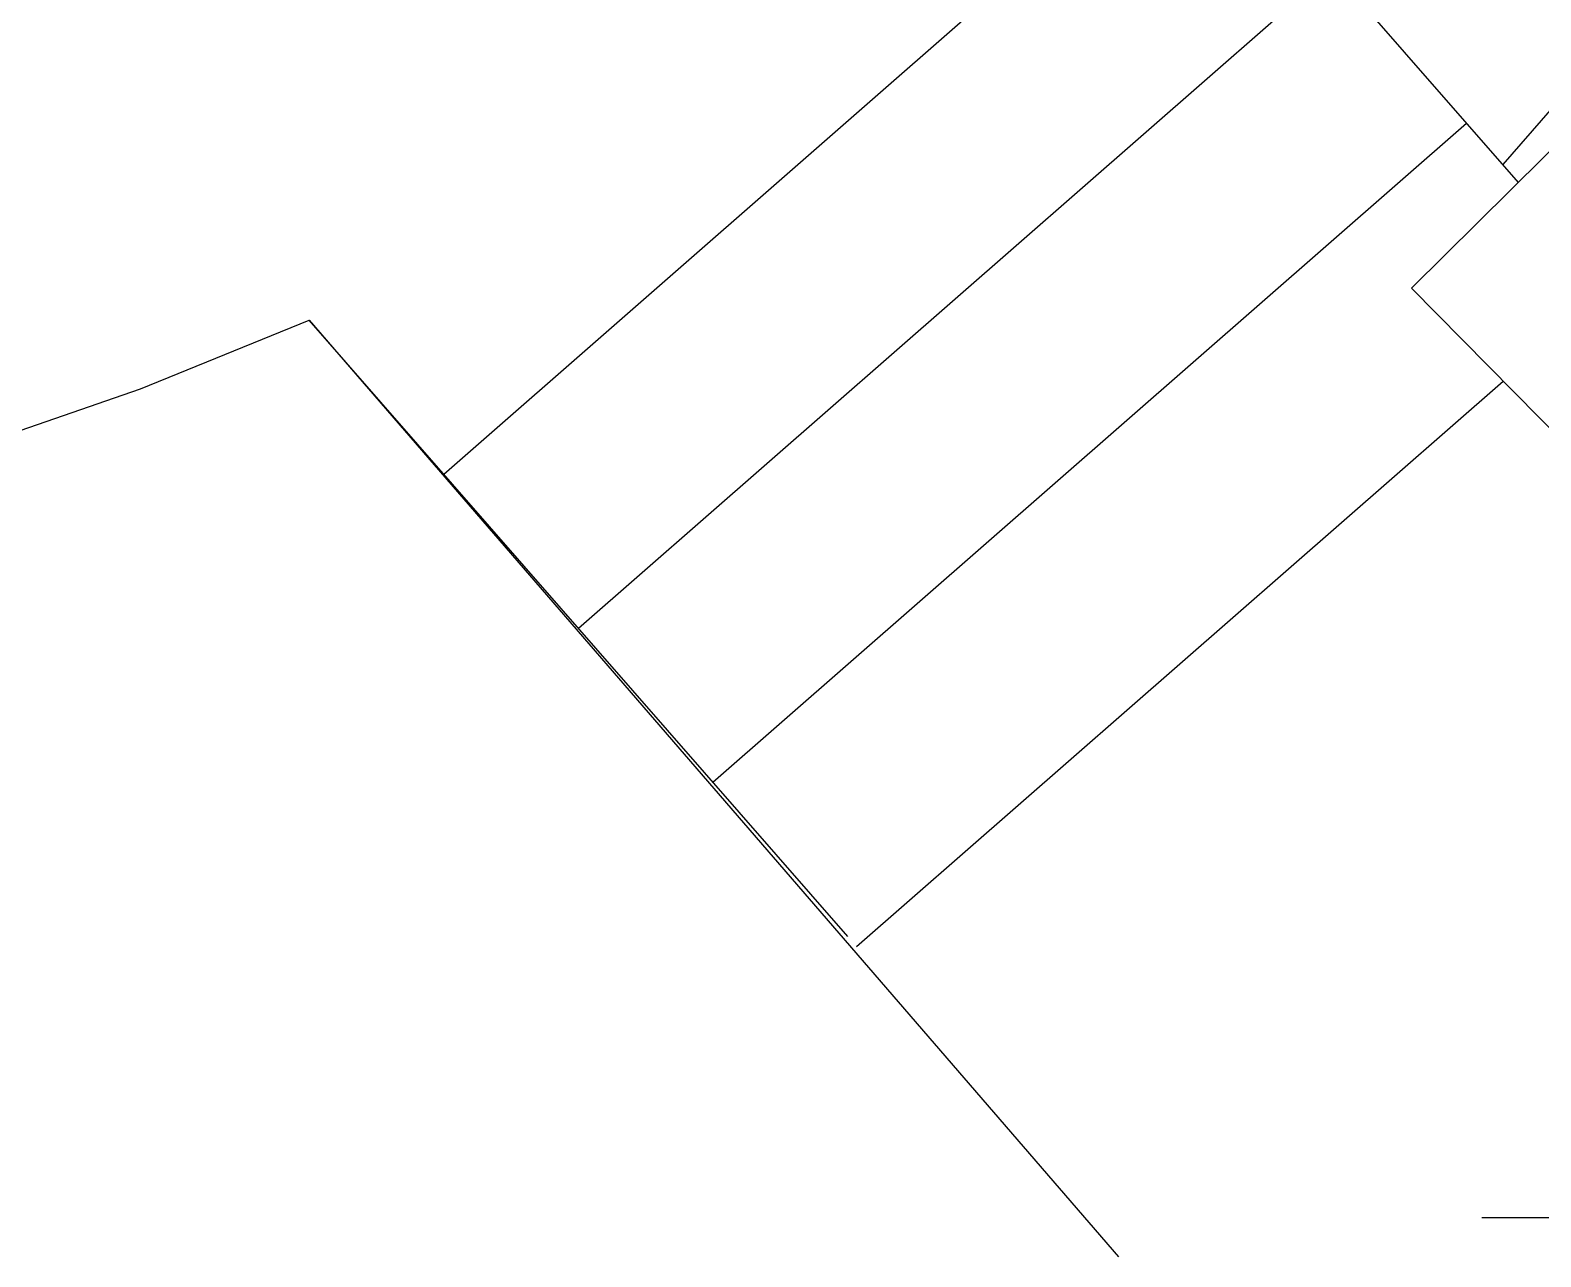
# Model space of a CAD drawing. Extents: x -89702 to 926017, y -610001 to -56924.
# Drawn here: x 39353 to 43506, y -110304 to -106932 of the extents above; entities that cross this region are included whole.
import ezdxf

# ---------------------------------------------------------------- set-up
doc = ezdxf.new("R2010")
doc.units = 0
doc.header["$LTSCALE"] = 10
doc.header["$MEASUREMENT"] = 0
doc.layers.add('BJ06', color=5, linetype='Continuous')
doc.layers.add('DIM_LEAD', color=3, linetype='Continuous')
doc.linetypes.add('60003', pattern='A,1e-05,[136,bjxx.shx,S=0.075,R=0,X=-1e-05,Y=0],0.15', length=0.15001)

# ---------------------------------------------------------------- blocks, each defined once
blk = doc.blocks.new('A$Cfdf82907')
at = {"layer": 'BJ06', "linetype": 'Continuous', "flags": 128}
for points in [[(20143.96484579798, 41265.13177782926), (21573.20751961996, 40605.71878979111), (22993.12295474904, 39626.36497704941), (23756.01189508289, 38920.79724677466), (24448.24078107299, 38124.74098952685), (25397.48804438696, 36642.79681962403), (26003.99872910185, 35198.34644886083), (26282.41995570995, 34155.29319886677), (26456.45466791885, 32921.99401852989), (26456.87190069398, 31466.95158467803), (26249.75998733193, 30077.42032082262), (25765.54240465513, 28536.90040665516), (25266.97642525099, 27498.49844622088), (24122.04856235301, 25862.78141586331), (23629.19913390698, 25335.35171450488), (22848.11339073698, 24639.01383352978), (21945.43810429797, 23999.56183422997), (20562.18608288513, 23282.60305500287), (18757.07959862892, 22724.71680459194), (17482.78875097493, 22551.9802683919), (15205.55307238596, 22665.54607707623), (13866.8933030318, 22992.29123260092), (12393.2953728179, 23603.02550602762)], [(9808.730040292023, 24634.85144206265), (10942.8911071131, 26577.65509664698)], [(10659.34901874, 26091.70418932231), (13036.33039117185, 24705.37844851194)], [(10375.80693781702, 25605.75328199763), (12752.78831025003, 24219.42754118715)], [(12360.44193509198, 23546.38040491671), (13319.87247954588, 25191.32935583673), (13424.28481022292, 25370.30547780741)], [(10092.27212866512, 25120.80234938744), (12469.24622932682, 23733.47663386224)], [(9789.826117309043, 24602.6065718676), (11829.24286902091, 23412.29688206722)]]:
    blk.add_lwpolyline(points, dxfattribs=at)
at = {"layer": 'BJ06', "linetype": '60003', "ltscale": 5, "flags": 128}
for points in [[(17439.16117089498, 40064.77178586659), (17274.23089507804, 40074.97162872588), (16774.29471578891, 40085.60804049193), (16275.15486250515, 40068.23790244467), (15776.81861444702, 40023.8611874358), (15282.27860349906, 39951.45610264305), (14792.53482486587, 39851.01537536422), (14309.57993757795, 39721.52448454755), (13840.32648289599, 39550.9328284245), (13387.75985073391, 39337.21863759472), (12956.90899243695, 39084.34544461092), (12550.781105784, 38793.29140235425), (12161.49277119804, 38480.11428508745), (11783.10233318806, 38152.85752394877), (11417.60973000689, 37811.50657260243), (11065.02224087692, 37457.0614057628), (10726.33983865008, 37089.51474979613), (10401.56979509792, 36709.86657941714), (10102.64634595392, 36309.02984790003), (9836.554765091045, 35884.95369596616), (9606.324058150873, 35441.61619971029), (9410.976075045066, 34982.02455504762), (9250.525366768008, 34508.1787104765), (9122.008373616962, 34025.10035674658), (9028.432293372927, 33533.76764767105), (8967.826267414028, 33038.19502658281), (8930.197824091883, 32539.45519987831), (8911.561615539948, 32039.57720872876), (8912.924893830903, 31539.55375421513), (8932.294985033106, 31040.39935645671), (8972.671800250886, 30542.09219548362), (9047.076831680024, 30047.53764285636), (9166.546161897946, 29561.65556496975), (9329.116204058053, 29089.46037893975), (9533.808808072936, 28633.95927975036), (9769.602434903849, 28192.23235043616), (10029.50454635802, 27765.33047742397), (10311.51518182899, 27353.26820611849), (10616.64159339201, 26957.03823946323), (10942.8911071131, 26577.65509664698)], [(10942.8911071131, 26577.65509664698), (9210.905784332892, 23648.53463362972)]]:
    blk.add_lwpolyline(points, dxfattribs=at)
at = {"layer": 'BJ06', "linetype": '60003', "ltscale": 3, "flags": 128}
blk.add_lwpolyline([(12337.21005653008, 22658.69033628516), (11629.22944862605, 23016.12658808089), (11991.08340947586, 23732.85744272848), (12677.46313153999, 23386.32677371858), (12337.21005653008, 22658.69033628516)], dxfattribs=at)

msp = doc.modelspace()

# ---------------------------------------------------------------- linework, layer by layer
at = {"layer": 'DIM_LEAD'}
msp.add_line((44782.60862935954, -110196.9255921329), (43344.11166782552, -110196.9255921329), dxfattribs=at)

# ---------------------------------------------------------------- block references
at = {"rotation": 71.43466228436047}
msp.add_blockref('A$Cfdf82907', (61830.55122555769, -126564.5293879486), dxfattribs=at)

doc.saveas('drawing.dxf')
